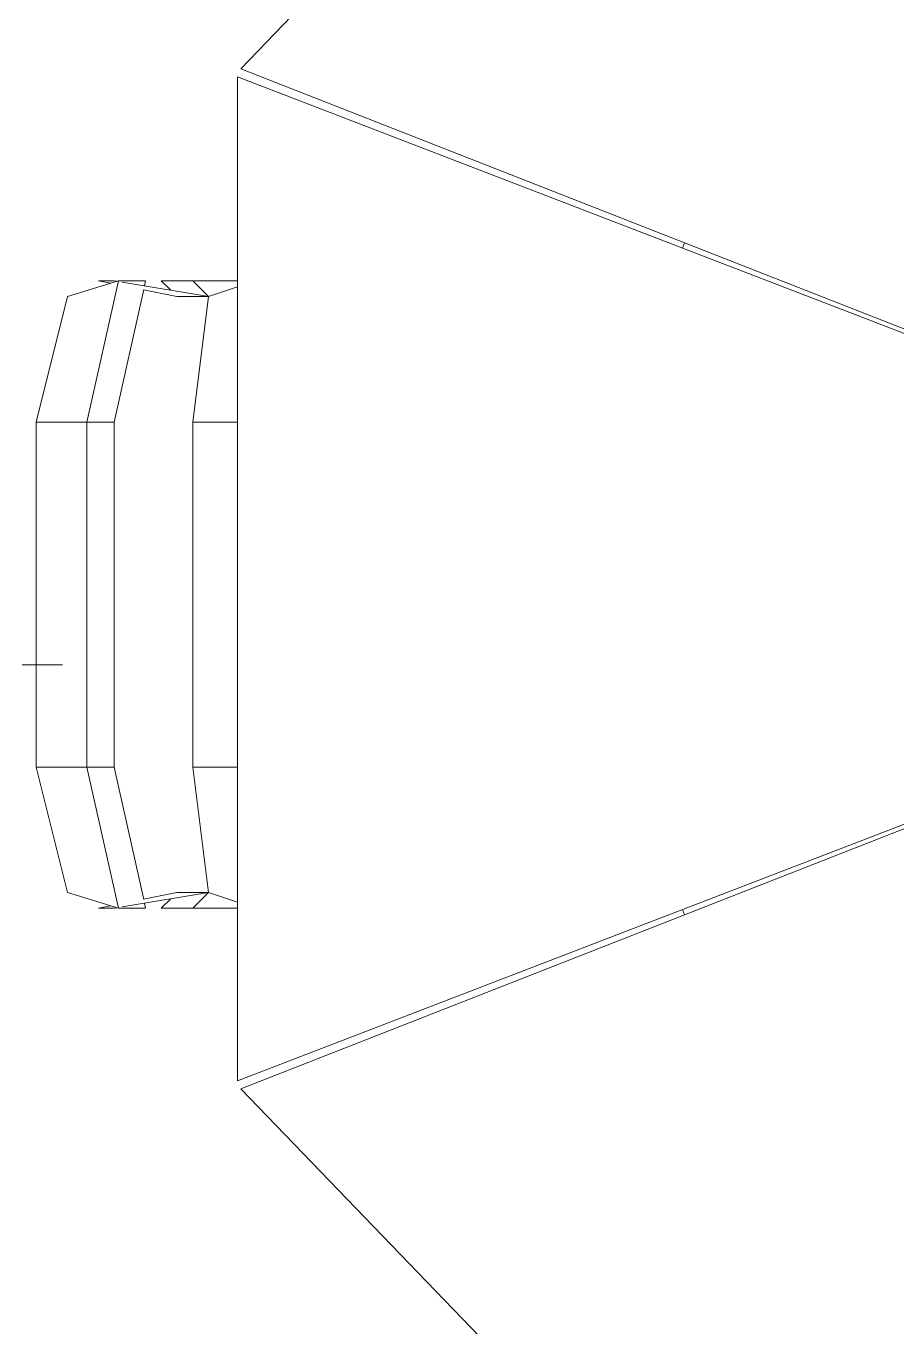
# Model space of a CAD drawing. Header units: inches. Extents: x -4010 to -1814, y 9846 to 12241.
# Drawn here: x -2350.28 to -2322.51, y 11190.53 to 11232 of the extents above; entities that cross this region are included whole.
import ezdxf

# ---------------------------------------------------------------- set-up
doc = ezdxf.new("R2010")
doc.units = ezdxf.units.IN
doc.header["$MEASUREMENT"] = 0
for name, color, linetype, lineweight in [('0-1', 7, 'Continuous', 5), ('0-2', 7, 'Continuous', 9), ('A-DETL-GENF-1', 253, 'Continuous', 9), ('I-FURN', 30, 'Continuous', 9)]:
    doc.layers.add(name, color=color, linetype=linetype, lineweight=lineweight)

# ---------------------------------------------------------------- blocks, each defined once
blk = doc.blocks.new('Outdoor Table01 - 02ZUTB01_dwg-V3-UNIT PLANS - 1ST FLOOR')
at = {"layer": 'I-FURN'}
for p, q in [((-37.467, 16.263), (-15.637, 38.891)), ((4, 0), (-37.467, 16.263)), ((4, 0), (-37.573, 16)), ((-37.573, -16), (-37.573, 16)), ((-41.37, 10.5), (-42.986, 10)), ((-42.37, 6), (-41.37, 10.5)), ((-41.5, 10.5), (-42, 10.5)), ((-42, 10.5), (-41.617, 10.423)), ((-41.415, 10.486), (-41.5, 10.5)), ((-41.37, 10.5), (-40.5, 10.5)), ((-38.5, 10), (-41.243, 10.457)), ((-40.5, 10.5), (-40.536, 10.339)), ((-39.7, 10.2), (-40, 10.5)), ((-40, 10.5), (-39, 10.5)), ((-38.5, 10), (-39, 10.5)), ((-39, 10.5), (-37.573, 10.5)), ((-39, 10.5), (-37.573, 10.5)), ((-23.317, 10.714), (-23.389, 10.541)), ((-43.986, 6), (-42.986, 10)), ((-40.561, 10.227), (-41.5, 6)), ((-40.564, 10.213), (-39.5, 10)), ((-38.5, 10), (-39.5, 10)), ((-38.5, 10), (-39, 6)), ((-37.573, 10.309), (-38.5, 10)), ((-43.986, -5), (-43.986, 6)), ((-43.986, 6), (-42.37, 6)), ((-42.37, -5), (-42.37, 6)), ((-42.37, 6), (-41.5, 6)), ((-41.5, 6), (-41.5, -5)), ((-39, 6), (-39, -5)), ((-37.573, 6), (-39, 6)), ((4, 0), (-37.573, -16)), ((4, 0), (-37.467, -16.263)), ((-43.986, -5), (-42.986, -9)), ((-43.986, -5), (-42.37, -5)), ((-42.37, -5), (-41.37, -9.5)), ((-42.37, -5), (-41.5, -5)), ((-41.5, -5), (-40.561, -9.227)), ((-39, -5), (-38.5, -9)), ((-39, -5), (-37.573, -5)), ((-42.986, -9), (-41.37, -9.5)), ((-38.5, -9), (-41.243, -9.457)), ((-39.5, -9), (-40.564, -9.213)), ((-39.5, -9), (-38.5, -9)), ((-39, -9.5), (-38.5, -9)), ((-37.573, -9.309), (-38.5, -9)), ((-41.617, -9.423), (-42, -9.5)), ((-41.5, -9.5), (-42, -9.5)), ((-41.415, -9.486), (-41.5, -9.5)), ((-41.37, -9.5), (-40.5, -9.5)), ((-40.536, -9.339), (-40.5, -9.5)), ((-40, -9.5), (-39.7, -9.2)), ((-39, -9.5), (-40, -9.5)), ((-37.573, -9.5), (-39, -9.5)), ((-37.573, -9.5), (-39, -9.5)), ((-23.389, -10.541), (-23.317, -10.714)), ((-15.637, -38.891), (-37.467, -16.263))]:
    blk.add_line(p, q, dxfattribs=at)
blk = doc.blocks.new('Outdoor Table01 - Outdoor Table01-V4-UNIT PLANS - 1ST FLOOR')
at = {"extrusion": (0, 0, -1), "zscale": -1, "rotation": 180}
blk.add_blockref('Outdoor Table01 - 02ZUTB01_dwg-V3-UNIT PLANS - 1ST FLOOR', (0, 0), dxfattribs=at)
blk = doc.blocks.new('gold flame spirea 26749 - gold flame spirea 26749-2223793-UNIT PLANS - 1ST FLOOR')
at = {"layer": 'A-DETL-GENF-1'}
for p, q in [((18.851, 0), (18.718, 0)), ((18.833, 0), (18.891, 0)), ((18.984, 0), (18.851, 0)), ((18.891, 0), (19.041, 0)), ((18.994, 0), (18.98, 0)), ((18.98, 0), (18.984, 0)), ((19.026, 0), (18.994, 0)), ((19.081, 0), (19.026, 0)), ((19.041, 0), (19.177, 0)), ((19.16, 0), (19.081, 0)), ((19.267, 0), (19.16, 0)), ((19.177, 0), (19.31, 0)), ((19.403, 0), (19.267, 0)), ((19.31, 0), (19.449, 0)), ((19.418, 0), (19.4, 0)), ((19.4, 0), (19.403, 0)), ((19.463, 0), (19.418, 0)), ((19.449, 0), (19.605, 0)), ((19.538, 0), (19.463, 0)), ((19.651, 0), (19.538, 0)), ((19.605, 0), (19.788, 0)), ((19.806, 0), (19.651, 0)), ((19.788, 0), (20.008, 0)), ((20.008, 0), (19.806, 0))]:
    blk.add_line(p, q, dxfattribs=at)
blk = doc.blocks.new('CTR - 1st Phase - Shell_rvt-1-UNIT PLANS - 1ST FLOOR')
at = {"layer": '0-2'}
for name, p in [('Outdoor Table01 - Outdoor Table01-V4-UNIT PLANS - 1ST FLOOR', (-2305.966, 11214.377)), ('gold flame spirea 26749 - gold flame spirea 26749-2223793-UNIT PLANS - 1ST FLOOR', (-2369.124, 11211.639))]:
    blk.add_blockref(name, p, dxfattribs=at)

msp = doc.modelspace()

# ---------------------------------------------------------------- block references
at = {"layer": '0-1'}
msp.add_blockref('CTR - 1st Phase - Shell_rvt-1-UNIT PLANS - 1ST FLOOR', (0, 0), dxfattribs=at)

doc.saveas('drawing.dxf')
